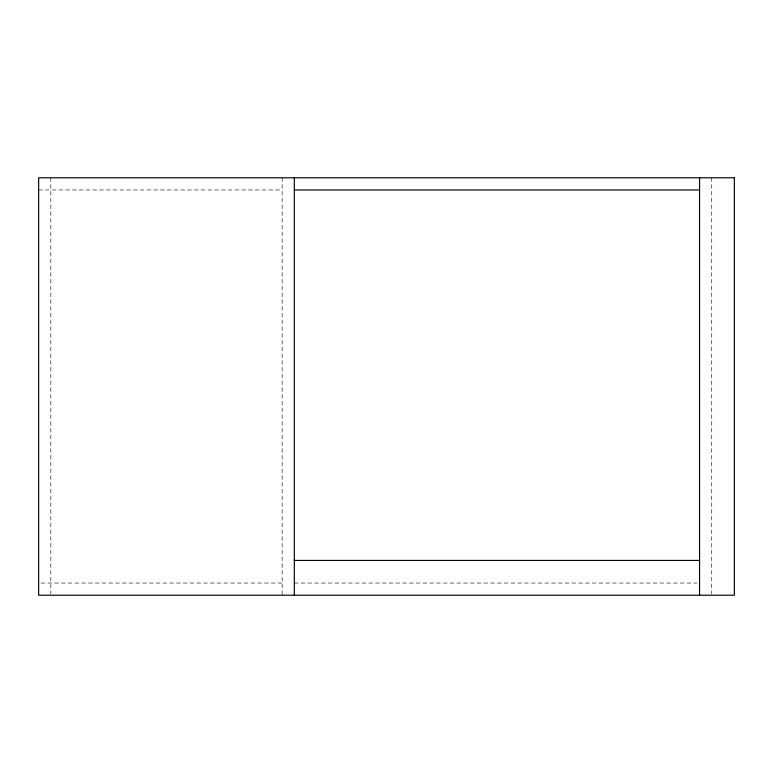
<?xml version="1.0" encoding="UTF-8"?>
<svg xmlns="http://www.w3.org/2000/svg" width="773" height="773" viewBox="0 0 773 773"><rect width="100%" height="100%" fill="white"/><g stroke="black" fill="none" stroke-linecap="round" stroke-linejoin="round"><path stroke-width="0.58" stroke-dasharray="3.87 2.9" d="M38.65 189.965L282.145 189.965M41.066 583.035L282.145 583.035M294.32 583.035L697.149 583.035M711.74 177.79L711.74 594.002M282.145 177.79L282.145 595.21M50.825 177.79L50.825 594.002"/><path stroke-width="1.16" d="M294.32 189.965L699.565 189.965M294.32 560.425L699.565 560.425M699.565 177.79L699.565 595.21M294.32 177.79L294.32 595.21M734.35 177.79L38.65 177.79L38.65 595.21L734.35 595.21L734.35 177.79"/></g></svg>
